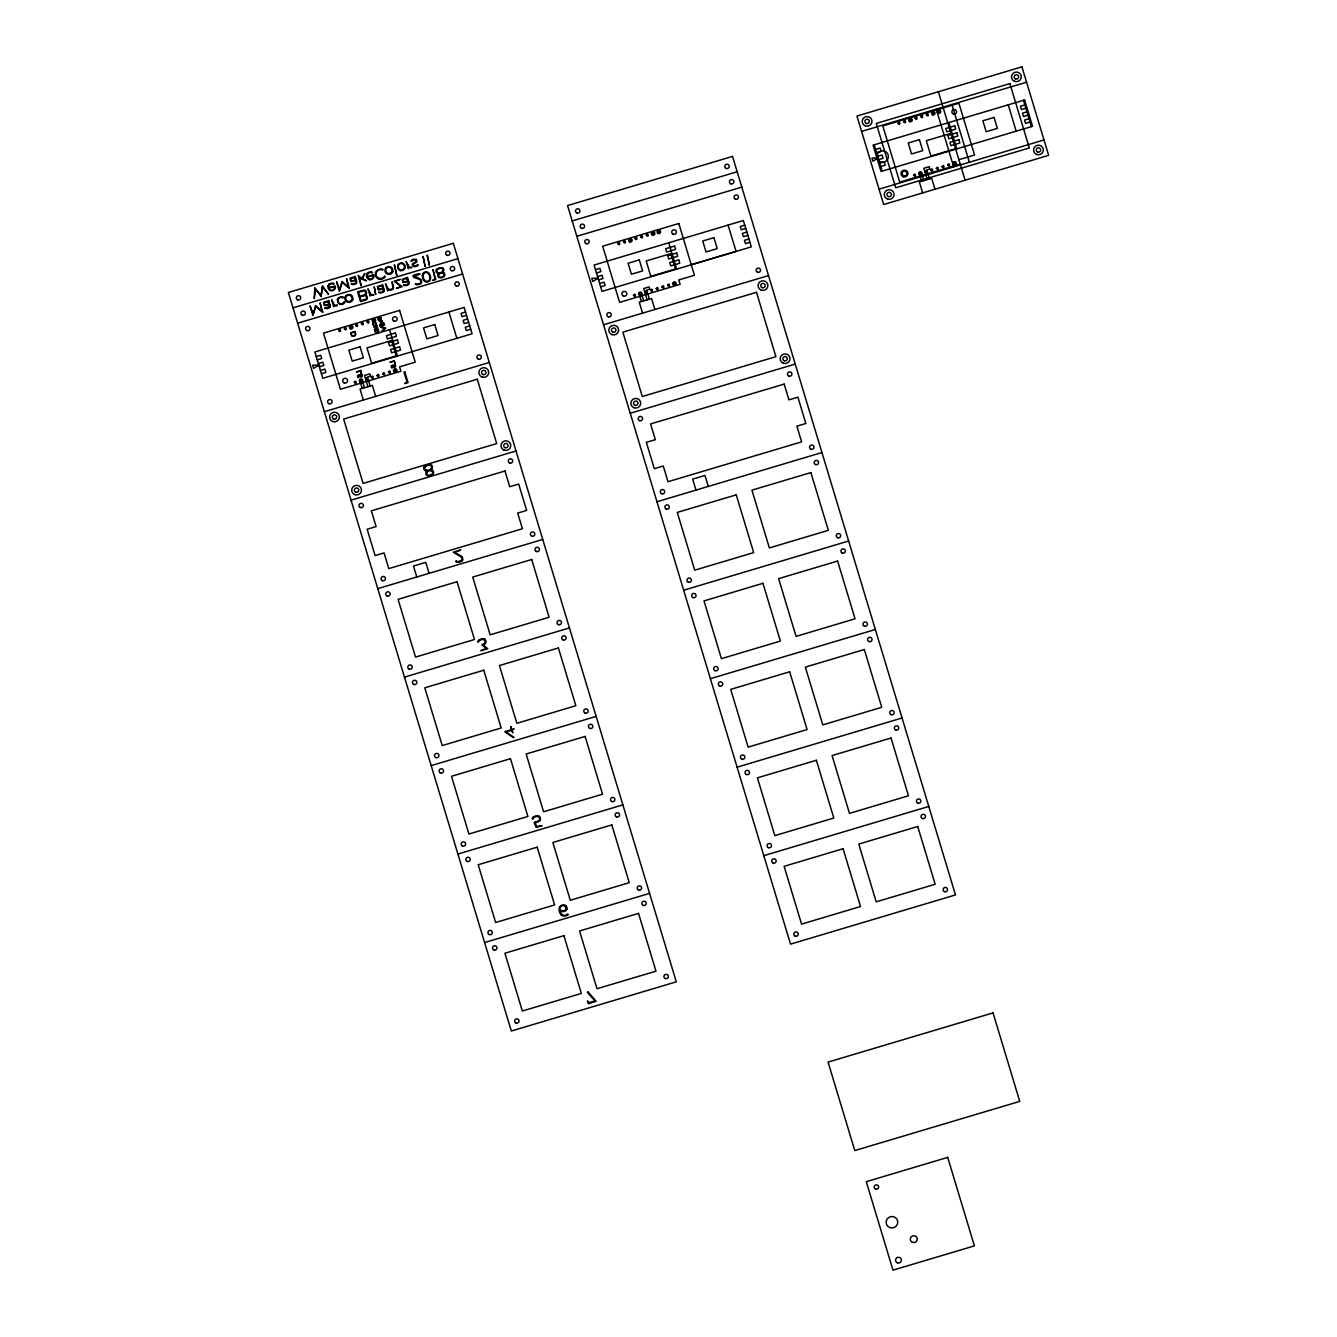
<?xml version="1.0" encoding="UTF-8"?>
<svg xmlns="http://www.w3.org/2000/svg" width="1337" height="1337" viewBox="0 0 1337 1337"><rect width="100%" height="100%" fill="white"/><g stroke="black" fill="none" stroke-linecap="round" stroke-linejoin="round"><path stroke-width="1.5" d="M333.715 284.196L333.949 283.611A3.042 2.975 -11.8 0 0 332.478 283.126A4.613 4.512 -11.8 0 0 331.008 283.327A5.415 5.315 -11.8 0 0 328.935 284.196M456.184 560.972L455.783 561.607A4.596 4.496 -11.8 0 0 457.672 562.259A6.401 6.267 -11.8 0 0 462.485 560.604M415.657 283.544L415.289 284.113A4.128 4.044 -11.8 0 0 416.994 284.714M343.191 297.466L342.824 297.967A2.741 2.691 -11.8 0 0 341.603 297.499A3.593 3.526 -11.8 0 0 338.729 298.335M383.251 323.019L383.435 322.785A2.373 2.323 -11.8 0 1 384.538 324.991L382.616 325.91A2.808 2.741 -11.8 0 1 381.864 324.59L380.143 324.607L380.46 326.729L379.758 324.423L381.83 323.587L382.733 325.61L384.187 325.158A1.855 1.822 -11.8 0 0 383.218 323.069M361.09 373.775L361.508 374.544A2.239 2.189 -11.8 0 1 361.943 376.249M560.738 906.653C565.401 902.274 568.793 911.951 562.058 911.015A2.674 2.624 -11.8 0 1 560.688 906.536M413.918 263.656L413.133 264.86L414.019 265.963M414.102 263.556L414.286 263.439A6.802 6.668 -11.8 0 1 415.022 263.088L415.807 262.637A8.49 8.323 -11.8 0 0 416.359 262.286M861.596 131.394L1026.565 82.209M572.203 220.939L737.172 171.754M293.004 307.844L457.973 258.643M576.832 236.298L741.801 187.113M875.585 149.426L880.064 148.089L881.05 151.382L876.571 152.719M1024.877 104.904L1020.398 106.241L1021.384 109.534L1025.863 108.197M297.633 323.203L462.602 274.001M950.941 133.366L926.307 140.719L930.936 156.078L955.571 148.725M877.674 156.345L882.153 155.008L883.139 158.301L878.66 159.638M1026.966 111.823L1022.487 113.16L1023.473 116.453L1027.952 115.116M879.763 163.264L884.242 161.927L885.228 165.22L880.749 166.557M1029.055 118.742L1024.577 120.079L1025.563 123.372L1030.042 122.035M958.88 159.705L974.556 155.025L958.93 103.25L882.788 125.945L899.734 182.116L960.217 164.083M595.45 269.673L599.929 268.336L600.931 271.628L596.452 272.965M744.759 225.168L740.28 226.488L741.266 229.78L745.745 228.443M316.251 356.578L320.73 355.241L321.732 358.533L317.253 359.87M465.543 312.056L461.064 313.393L462.067 316.685L466.546 315.348M879.027 189.169L1043.996 139.967M597.539 276.592L602.018 275.255L603.02 278.547L598.541 279.884M746.848 232.086L742.369 233.423L743.355 236.699L747.834 235.379M318.34 363.497L322.819 362.16L323.821 365.452L319.342 366.789M467.632 318.975L463.154 320.312L464.156 323.604L468.635 322.267M599.628 283.511L604.107 282.191L605.109 285.466L600.631 286.803M748.937 239.005L744.458 240.342L745.444 243.635L749.923 242.298M320.429 370.416L324.908 369.079L325.91 372.371L321.432 373.708M469.722 325.91L465.243 327.231L466.245 330.523L470.724 329.186M691.262 264.743L736.052 251.389L728.113 225.067M603.539 324.774L768.524 275.589M324.339 411.679L489.309 362.494M630.262 413.25L795.231 364.065M351.046 500.155L516.032 450.97M656.968 501.743L821.937 452.541M377.769 588.631L542.738 539.446M482.507 644.417L482.022 645.203L486.467 648.278L480.885 650.735L487.771 648.679L483.041 644.969A4.579 4.496 -11.8 0 0 485.598 643.314A3.042 2.975 -11.8 0 0 484.88 639.404M683.675 590.219L848.644 541.017M404.476 677.124L569.445 627.922M710.382 678.695L875.367 629.493M431.182 765.6L596.152 716.398M536.304 821.737L534.081 822.405L536.254 827.436L542.053 825.714L536.705 826.517L535.168 822.873L536.722 822.405M737.105 767.171L902.074 717.986M457.889 854.076L622.875 804.874M763.811 855.647L928.78 806.462M484.612 942.552L649.581 893.367M413.4 259.345L416.208 259.278L417.027 261.467A2.657 2.607 -11.8 0 1 416.359 262.286M361.976 290.597L357.597 291.884L360.455 301.527L364.6 300.324M380.544 289.494C385.424 286.753 383.034 293.455 380.26 292.218A2.808 2.758 -11.8 0 1 378.806 291.884L378.605 292.536A6.167 6.05 -11.8 0 0 380.159 292.853M352.951 280.67L355.458 279.934L355.057 278.564A2.758 2.707 -11.8 0 0 353.72 277.678L350.745 278.48L351.263 280.77A3.125 3.075 -11.8 0 0 352.935 280.603M328.952 288.157L334.601 286.519A4.128 4.044 -11.8 0 1 334.618 288.073L334.517 288.24A3.226 3.159 -11.8 0 1 328.484 288.341M367.458 276.976L373.107 275.322A4.128 4.044 -11.8 0 1 373.14 276.893A3.008 2.958 -11.8 0 1 367.357 277.01M358.734 374.995L358.249 377.034A1.721 1.688 -11.8 0 0 358.7 377.586L358.483 377.753A1.972 1.939 -11.8 0 1 358.032 377.251A2.657 2.607 -11.8 0 1 357.614 375.68L359.569 375.079M392.259 365.252L391.791 367.291A1.721 1.688 -11.8 0 0 392.242 367.842L392.025 368.009A1.972 1.939 -11.8 0 1 391.557 367.508A2.657 2.607 -11.8 0 1 391.156 365.937L393.111 365.335M326.328 308.011L329.403 306.206L329.119 304.569L326.612 305.304A3.861 3.794 -11.8 0 1 324.306 305.488L323.387 302.58L327.03 301.109A2.908 2.841 -11.8 0 1 328.367 301.811L328.651 300.374L330.005 304.886M380.961 285.901L378.104 286.853L378.705 289.076A3.125 3.075 -11.8 0 0 380.36 288.909L382.883 288.24L382.482 286.87A2.758 2.707 -11.8 0 0 381.145 285.968L381.145 285.951M327.214 301.761L324.289 302.496L324.774 304.869M394.382 367.357L395.535 366.956A2.239 2.189 -11.8 0 0 394.916 364.767M344.578 302.112L343.977 301.895A2.657 2.607 -11.8 0 1 343.258 303.014M418.966 278.43L414.253 275.94C432.352 271.444 400.916 274.82 418.581 278.932A6.384 6.25 -11.8 0 1 420.102 279.968A2.891 2.841 -11.8 0 1 420.854 282.859M403.122 282.308L402.186 279.5L405.763 278.029A2.239 2.206 -11.8 0 1 407.116 278.731L407.451 277.277L408.804 281.806M378.271 289.594L377.368 286.686L380.961 285.299A2.908 2.841 -11.8 0 1 382.282 286.018L382.583 284.564L383.936 289.093M350.729 281.221L349.943 278.38L353.536 277.01A2.908 2.841 -11.8 0 1 354.857 277.728L355.174 276.274L356.494 280.803A2.992 2.925 -11.8 0 1 356.461 283.076M384.638 276.308L385.19 276.675A4.111 4.044 -11.8 0 1 383.953 278.113A6.401 6.267 -11.8 0 1 379.307 279.249M478.228 641.944L477.643 641.459A3.927 3.844 -11.8 0 1 478.964 639.938M532.728 818.912L532.143 818.445A3.927 3.844 -11.8 0 1 533.463 816.924M394.131 366.806L393.88 366.488A4.028 3.944 -11.8 0 1 393.596 366.037M360.622 376.566L360.422 376.332A4.028 3.944 -11.8 0 1 360.071 375.781M417.712 264.626L418.18 265.077A4.479 4.379 -11.8 0 1 417.161 265.896M1023.473 100.292L1031.429 126.614M1008.232 104.804L1016.17 131.143M951.911 104.47L969.358 162.228M948.835 122.553L956.791 148.908M938.373 91.768L965.097 180.244M936.234 109.133L953.682 166.908M934.998 189.219L931.672 178.256L919.355 181.916L922.68 192.896M929.482 178.907L926.758 169.883L929.867 168.947L929.182 166.674L923.834 168.278L927.243 179.576M923.8 180.595L922.062 174.863L919.823 175.531L921.544 181.264M874.181 144.814L882.136 171.136M668.717 242.799L676.672 269.172M654.863 309.465L651.554 298.502L639.236 302.179L642.545 313.142M708.292 486.434L704.983 475.454L692.666 479.131L695.975 490.111M649.364 299.154L646.64 290.129L649.749 289.21L649.063 286.937L643.715 288.525L647.125 299.822M643.682 300.858L641.944 295.109L639.704 295.795L641.426 301.527M448.914 311.972L456.853 338.294M389.502 329.704L397.473 356.06M375.664 396.37L372.354 385.407L360.037 389.084L363.346 400.047M429.093 573.339L425.784 562.359L413.467 566.036L416.776 576.999M370.165 386.059L367.441 377.034L370.533 376.098L369.848 373.842L364.516 375.43L367.926 386.727M364.483 387.747L362.745 382.014L360.489 382.683L362.227 388.432M393.312 285.951L392.075 281.789L392.627 286.085M373.625 295.093L373.307 294.474A2.841 2.791 -11.8 0 1 371.118 294.29A3.459 3.393 -11.8 0 1 369.881 292.368M369.831 292.385L367.993 288.842L370.132 296.045L370.332 294.24A2.992 2.925 -11.8 0 0 371.786 295.176A3.593 3.526 -11.8 0 0 373.608 295.076M407.986 264.993L406.147 261.45L408.27 268.67L408.47 266.865A2.992 2.925 -11.8 0 0 409.924 267.801A4.111 4.028 -11.8 0 0 411.813 267.718M413.417 259.361A6.033 5.916 -11.8 0 0 411.963 259.913A4.312 4.228 -11.8 0 0 410.894 260.982L411.361 261.434A5.498 5.398 -11.8 0 1 412.331 260.565L415.623 259.729L415.774 261.868A3.794 3.727 -11.8 0 1 415.155 262.253L414.487 262.604A4.429 4.345 -11.8 0 0 412.431 264.024M412.515 264.108A1.772 1.738 -11.8 0 0 413.601 266.481A3.76 3.693 -11.8 0 0 417.094 265.812M417.712 264.626A5.331 5.231 -11.8 0 1 416.76 265.461M416.693 265.378A3.66 3.593 -11.8 0 1 414.002 266.096M411.445 267.116A2.841 2.791 -11.8 0 1 409.256 266.915A3.593 3.51 -11.8 0 1 408.002 264.993M403.523 269.172A3.643 3.576 -11.8 0 0 403.456 264.442A2.707 2.641 -11.8 0 0 402.103 263.656A2.908 2.858 -11.8 0 0 399.061 264.542A3.276 3.209 -11.8 0 0 398.309 265.946A3.643 3.576 -11.8 0 0 399.195 268.971A4.329 4.245 -11.8 0 0 400.615 269.89A3.393 3.326 -11.8 0 0 403.64 268.938M397.557 265.762A3.827 3.744 -11.8 0 1 398.543 264.074A5.03 4.93 -11.8 0 1 402.287 263.021M400.365 270.659A4.061 3.978 -11.8 0 1 397.757 265.812M400.398 270.575A4.262 4.178 -11.8 0 0 404.192 269.389A3.576 3.51 -11.8 0 0 405.061 267.718M402.236 263.038A4.011 3.944 -11.8 0 1 405.061 267.718M389.635 267.283A2.707 2.641 -11.8 0 1 390.989 268.068A3.159 3.092 -11.8 0 1 391.841 271.194A3.76 3.693 -11.8 0 1 391.189 272.581M389.619 267.333A2.824 2.774 -11.8 0 0 386.627 268.202A2.707 2.641 -11.8 0 0 385.875 269.556A3.159 3.092 -11.8 0 0 386.861 272.648A3.76 3.693 -11.8 0 0 388.165 273.467A3.259 3.209 -11.8 0 0 391.173 272.564M386.075 267.701A4.529 4.429 -11.8 0 0 385.056 269.372A4.145 4.061 -11.8 0 0 387.847 274.286A4.145 4.061 -11.8 0 0 392.928 271.394M386.075 267.718A4.997 4.897 -11.8 0 1 389.819 266.631A4.997 4.897 -11.8 0 1 391.557 267.5A4.379 4.295 -11.8 0 1 392.727 271.327M379.324 279.166A5.264 5.164 -11.8 0 1 376.917 277.895A5.298 5.198 -11.8 0 1 375.463 272.915A5.264 5.164 -11.8 0 1 376.783 270.559M376.984 270.743A5.281 5.181 -11.8 0 1 383.134 269.439L382.817 270.124A4.446 4.362 -11.8 0 0 377.352 271.077A4.095 4.011 -11.8 0 0 376.165 272.999A4.262 4.178 -11.8 0 0 377.485 277.344A4.529 4.429 -11.8 0 0 384.504 276.241M371.051 271.896A2.958 2.908 -11.8 0 1 372.455 272.414L372.238 272.999A3.259 3.192 -11.8 0 0 367.324 274.837A2.975 2.908 -11.8 0 0 367.291 276.441L373.691 274.837A4.178 4.095 -11.8 0 1 373.842 276.809A3.927 3.844 -11.8 0 1 369.246 279.684M371.051 271.846A4.111 4.028 -11.8 0 0 369.614 272.096L369.396 272.13A5.381 5.281 -11.8 0 0 367.458 273.015A4.529 4.429 -11.8 0 0 366.505 274.77M369.229 279.65A4.212 4.128 -11.8 0 1 366.656 274.804M356.561 283.243A4.462 4.379 -11.8 0 1 352.734 284.413M350.812 281.388A3.861 3.794 -11.8 0 0 353.085 281.121C358.015 278.514 355.592 285.266 352.717 283.912A2.808 2.758 -11.8 0 1 351.364 283.594L351.23 284.213A4.596 4.496 -11.8 0 0 352.717 284.547M333.682 284.246A3.259 3.192 -11.8 0 0 328.818 286.018A3.894 3.81 -11.8 0 0 328.735 287.639L335.186 286.034A3.693 3.627 -11.8 0 1 335.286 288.023A3.693 3.627 -11.8 0 1 330.774 290.697A4.212 4.128 -11.8 0 1 328.133 286.001M327.983 285.951A4.529 4.429 -11.8 0 1 329.002 284.296M442.597 271.495A1.989 1.955 -11.8 0 0 441.695 268.436A4.446 4.345 -11.8 0 0 437.333 269.773A1.989 1.955 -11.8 0 0 438.068 272.731M442.53 271.428A4.379 4.295 -11.8 0 1 438.085 272.681M438.987 274.469A3.61 3.543 -11.8 0 1 442.848 273.333A1.721 1.688 -11.8 0 1 443.667 275.974M439.789 277.227A1.922 1.889 -11.8 0 1 438.904 274.403M443.617 275.923A3.643 3.576 -11.8 0 1 439.84 277.093M442.263 267.55A2.824 2.758 -11.8 0 1 442.246 272.531A2.724 2.674 -11.8 0 1 443.901 272.965M436.731 269.506A5.214 5.114 -11.8 0 1 442.079 267.968M436.363 269.255A2.824 2.758 -11.8 0 0 439.054 273.517A3.058 2.992 -11.8 0 0 437.901 274.72M437.984 274.753A2.323 2.273 -11.8 0 0 439.422 277.678A4.579 4.479 -11.8 0 0 444.218 276.258M443.934 272.932A2.373 2.323 -11.8 0 1 444.268 276.291M429.962 278.397A6.869 6.735 -11.8 0 0 428.525 273.834A3.276 3.209 -11.8 0 0 427.071 272.664A2.841 2.791 -11.8 0 0 423.762 273.667A3.276 3.209 -11.8 0 0 423.127 275.422M430.079 278.397A3.175 3.109 -11.8 0 1 424.314 280.101M424.498 279.968A6.234 6.1 -11.8 0 1 423.194 275.422M429.027 273.383A7.253 7.12 -11.8 0 1 430.564 278.564A3.727 3.66 -11.8 0 1 425.751 281.906A4.763 4.663 -11.8 0 1 423.913 280.536A7.755 7.604 -11.8 0 1 422.342 275.322A5.131 5.03 -11.8 0 1 423.177 273.149A3.944 3.877 -11.8 0 1 427.222 272.063A4.228 4.145 -11.8 0 1 429.06 273.35M420.553 282.809A3.342 3.276 -11.8 0 1 418.832 283.745M418.865 283.862A4.596 4.496 -11.8 0 1 415.59 283.711M421.339 283.243A5.766 5.649 -11.8 0 1 417.01 284.597M420.67 279.65A3.075 3.008 -11.8 0 1 421.339 283.16M418.949 278.48A5.716 5.599 -11.8 0 1 420.737 279.583M406.03 278.648A3.075 3.008 -11.8 0 1 407.35 279.583L407.752 280.954L405.261 281.672A2.992 2.941 -11.8 0 1 403.473 281.84L402.922 279.583A2.858 2.808 -11.8 0 1 405.98 278.764M408.721 281.84A2.841 2.791 -11.8 0 1 408.721 284.113M408.821 284.28A4.395 4.312 -11.8 0 1 405.161 285.45M403.105 282.391A3.693 3.61 -11.8 0 0 405.328 282.157C410.158 279.884 408.103 285.968 405.111 284.931A2.607 2.557 -11.8 0 1 403.674 284.597L403.473 285.249A4.913 4.813 -11.8 0 0 405.128 285.55M393.228 285.984A3.426 3.359 -11.8 0 1 393.312 288.491M393.379 288.608A4.028 3.944 -11.8 0 1 389.334 289.945A3.142 3.092 -11.8 0 1 387.864 289.176L387.646 290.914L385.507 283.711L387.312 287.321A2.958 2.891 -11.8 0 0 392.627 288.274A3.058 2.992 -11.8 0 0 392.61 286.101M383.853 289.126A2.992 2.925 -11.8 0 1 383.886 291.366M384.003 291.533A4.462 4.379 -11.8 0 1 380.176 292.703M380.51 289.41A3.861 3.794 -11.8 0 1 378.237 289.694M365.302 294.006A1.989 1.939 -11.8 0 0 364.483 291.031A4.646 4.563 -11.8 0 0 362.193 291.265L358.5 292.268L359.686 296.262L363.33 295.193A4.579 4.479 -11.8 0 0 365.419 294.123M365.001 290.263A2.691 2.641 -11.8 0 1 364.951 295.093A2.507 2.457 -11.8 0 1 366.371 295.577A2.356 2.306 -11.8 0 1 366.873 298.92M362.026 290.697A5.298 5.198 -11.8 0 1 364.934 290.313M366.973 299.02A4.529 4.446 -11.8 0 1 364.583 300.257M349.676 295.243A2.707 2.641 -11.8 0 1 351.029 296.012M346.634 296.129A2.908 2.858 -11.8 0 1 349.659 295.31M351.096 295.945A3.627 3.56 -11.8 0 1 351.949 299.17A3.76 3.693 -11.8 0 1 351.23 300.541M351.213 300.507A3.393 3.326 -11.8 0 1 348.205 301.46A4.329 4.245 -11.8 0 1 346.718 300.608A3.643 3.576 -11.8 0 1 345.865 297.533M345.481 297.533A3.393 3.326 -11.8 0 1 346.216 296.045M345.096 297.332A4.529 4.429 -11.8 0 1 346.116 295.661A4.997 4.897 -11.8 0 1 349.859 294.591A4.997 4.897 -11.8 0 1 351.598 295.46M352.968 299.338A4.145 4.061 -11.8 0 1 347.904 302.246A4.145 4.061 -11.8 0 1 344.963 297.299M351.531 295.51A4.529 4.429 -11.8 0 1 352.701 299.271M337.258 299.638A4.529 4.429 -11.8 0 1 338.278 297.967A4.763 4.663 -11.8 0 1 340.033 297.081L340.25 296.964A3.526 3.443 -11.8 0 1 343.342 297.232M344.896 302.246A3.844 3.777 -11.8 0 1 340.083 304.301A3.844 3.777 -11.8 0 1 337.676 299.755M343.258 303.014A3.61 3.543 -11.8 0 1 340.367 303.716A3.342 3.276 -11.8 0 1 338.963 302.981A3.861 3.777 -11.8 0 1 338.027 299.772A4.897 4.796 -11.8 0 1 338.779 298.368M327.214 301.778A2.758 2.707 -11.8 0 1 328.584 302.63L328.952 304.034L326.462 304.769A3.125 3.075 -11.8 0 1 324.757 304.936M329.921 304.92A2.992 2.925 -11.8 0 1 329.972 307.159M330.072 307.326A4.462 4.379 -11.8 0 1 326.245 308.513A4.596 4.496 -11.8 0 1 324.741 308.312L324.874 307.694A3.693 3.627 -11.8 0 0 326.228 308.045M461.95 560.186A3.209 3.159 -11.8 0 0 461.031 557.044A7.086 6.952 -11.8 0 0 459.393 555.874L453.226 552.198L460.797 549.958L454.58 552.515L459.828 555.273A6.351 6.234 -11.8 0 1 461.8 556.543M461.599 560.119A3.71 3.643 -11.8 0 1 459.694 561.172M459.744 561.323A5.097 4.997 -11.8 0 1 456.101 561.156M461.733 556.61A3.409 3.342 -11.8 0 1 462.485 560.504M479.198 640.172A5.498 5.381 -11.8 0 1 485.03 639.019M478.412 642.027A4.613 4.529 -11.8 0 1 483.693 639.621M483.727 639.554A2.423 2.373 -11.8 0 1 484.696 643.047M484.83 643.164A4.579 4.496 -11.8 0 1 482.49 644.334M539.897 820.5A3.192 3.142 -11.8 0 0 539.429 816.389A2.707 2.657 -11.8 0 0 537.775 815.687M540.098 820.684A7.003 6.869 -11.8 0 1 536.705 822.272M533.513 816.991A6.418 6.284 -11.8 0 1 537.775 815.654M532.845 818.979A4.629 4.546 -11.8 0 1 538.176 816.623A2.44 2.39 -11.8 0 1 539.179 820.25L537.942 821.119A11.164 10.93 -11.8 0 1 536.304 821.737M566.938 909.127A4.128 4.044 -11.8 0 1 561.757 911.366M565.935 905.617A3.994 3.911 -11.8 0 1 566.855 909.093M565.818 905.717A3.259 3.192 -11.8 0 0 564.114 904.898A4.646 4.563 -11.8 0 0 559.351 907.539A7.554 7.404 -11.8 0 0 561.022 914.541M560.855 914.692A5.448 5.348 -11.8 0 0 563.128 916.012A5.783 5.666 -11.8 0 0 565.919 915.812A5.766 5.666 -11.8 0 0 568.325 914.642M567.673 913.94A4.345 4.262 -11.8 0 1 562.376 914.826M562.292 914.943A6.1 5.983 -11.8 0 1 560.253 911.7A7.938 7.788 -11.8 0 1 559.986 910.664L559.952 910.514A3.075 3.008 -11.8 0 0 561.64 911.65M431.132 468.802A2.206 2.156 -11.8 0 0 430.096 465.343A4.88 4.78 -11.8 0 0 425.283 466.931M431.049 468.735A4.88 4.78 -11.8 0 1 426.236 470.123M426.202 470.256A2.29 2.239 -11.8 0 1 425.166 466.814M427.155 472.061A3.861 3.777 -11.8 0 1 431.366 470.858M427.071 471.994A2.089 2.056 -11.8 0 0 428.024 475.153A4.128 4.044 -11.8 0 0 432.302 473.733A1.905 1.872 -11.8 0 0 431.4 470.758M430.681 464.424A3.075 3.008 -11.8 0 1 430.731 469.939A3.025 2.958 -11.8 0 1 432.553 470.407A2.574 2.524 -11.8 0 1 433.004 474.1M424.581 466.613A5.783 5.682 -11.8 0 1 430.514 464.841M424.163 466.312A3.125 3.075 -11.8 0 0 427.171 471.042A3.058 2.992 -11.8 0 0 425.985 472.379A2.54 2.49 -11.8 0 0 427.573 475.721A5.097 4.997 -11.8 0 0 432.937 474.05M376.482 333.13A1.939 1.905 -11.8 0 1 375.229 331.81L374.861 330.54L378.154 329.554L378.538 330.824A1.939 1.905 -11.8 0 1 378.237 332.595M378.187 332.562A1.855 1.822 -11.8 0 1 376.499 333.047M352.868 335.905A2.189 2.139 -11.8 0 0 354.857 335.303A1.939 1.905 -11.8 0 0 355.324 334.4A2.407 2.356 -11.8 0 0 355.224 333.281L354.84 331.927L351.029 333.063L351.43 334.417A2.875 2.824 -11.8 0 0 351.949 335.42M351.765 335.671A2.423 2.373 -11.8 0 0 355.09 335.554A2.59 2.54 -11.8 0 0 355.542 333.214L355.007 331.526L350.645 332.829L351.146 334.517A2.59 2.54 -11.8 0 0 352.784 336.272M394.632 364.015A3.008 2.941 -11.8 0 1 395.251 364.6M393.262 365.218A5.181 5.081 -11.8 0 1 393.763 365.954M394.281 367.357A2.473 2.423 -11.8 0 1 393.446 366.288M361.09 373.758A3.008 2.941 -11.8 0 1 361.709 374.343A2.373 2.323 -11.8 0 1 362.11 376.75L360.856 377.101A2.473 2.423 -11.8 0 1 359.92 376.031M359.737 374.962A5.181 5.081 -11.8 0 1 360.238 375.697M376.249 324.139L375.079 325.242L376.466 324.289A1.939 1.905 -11.8 0 0 375.079 322.317A1.738 1.705 -11.8 0 0 373.391 322.936A2.005 1.972 -11.8 0 0 373.391 325.242L373.591 325.158A1.671 1.638 -11.8 0 1 373.558 323.036L375.313 322.702L376.249 324.206M338.645 330.557C341.253 334.334 341.286 326.713 338.662 330.389M344.328 328.869C347.135 332.579 346.835 324.924 344.328 328.785M350.01 327.164C353.252 330.791 351.765 323.119 350.01 327.164M355.709 325.476C358.583 329.236 357.848 321.565 355.709 325.392M354.272 382.332C357.163 386.059 356.511 378.455 354.272 382.248M361.391 323.771C364.449 327.481 363.38 319.693 361.391 323.771M359.954 380.644C362.795 384.371 362.327 376.75 359.971 380.56M367.073 322.083C370.165 325.793 368.895 318.039 367.073 322.083M365.653 378.939C368.293 382.783 368.143 375.045 365.653 378.856M372.772 320.379C375.814 324.106 374.694 316.351 372.772 320.379M371.335 377.251C374.159 381.045 373.491 373.24 371.335 377.251M378.455 318.691C381.195 322.418 380.878 314.88 378.488 318.524M377.017 375.547C379.808 379.357 379.34 371.435 377.017 375.547M382.716 373.859C385.925 377.485 384.538 369.814 382.716 373.859M388.399 372.154C391.323 375.847 390.521 368.327 388.415 371.987M394.081 370.466C396.939 374.193 396.42 366.522 394.097 370.382M617.844 243.652C620.669 247.479 620.034 239.624 617.844 243.652M623.527 241.964C626.451 245.69 625.683 238.019 623.543 241.88M629.226 240.259C631.9 244.069 631.749 236.298 629.226 240.175M634.908 238.571C637.749 242.281 637.314 234.593 634.908 238.487M633.471 295.427C636.312 299.137 635.927 291.516 633.471 295.343M640.59 236.866C643.264 240.76 643.013 232.855 640.59 236.866M639.153 293.739C642.144 297.432 641.309 289.745 639.17 293.655M646.289 235.178C649.281 238.888 648.295 231.117 646.289 235.178M644.852 292.034C647.86 295.728 646.891 288.057 644.852 291.951M651.971 233.474C655.063 237.134 653.927 229.479 651.971 233.474M650.534 290.346C653.609 294.023 652.506 286.302 650.534 290.346M657.654 231.786C660.411 235.613 660.06 227.808 657.654 231.786M656.233 288.642C659.275 292.385 658.088 284.547 656.233 288.642M661.915 286.954C664.974 290.597 664.071 282.926 661.915 286.954M667.598 285.249C670.389 288.959 670.038 281.455 667.631 285.099M673.296 283.561C675.603 287.438 676.221 279.851 673.313 283.394M897.963 123.405C900.837 127.199 900.152 119.327 897.963 123.405M903.645 121.7C906.336 125.528 906.202 117.773 903.645 121.7M909.344 120.012C912.235 123.723 911.399 116.252 909.361 119.845M915.026 118.308C917.817 122.018 917.416 114.464 915.043 118.157M913.589 175.18C916.38 179.008 915.929 171.236 913.589 175.18M920.708 116.62C923.516 120.363 923.148 112.659 920.725 116.536M919.271 173.476C922.212 177.203 921.394 169.498 919.288 173.392M926.407 114.915C929.549 118.542 928.313 110.954 926.407 114.832M924.97 171.788C927.744 175.548 927.243 167.894 924.987 171.621M932.09 113.227C934.998 116.937 934.296 109.3 932.106 113.144M930.652 170.083C933.51 173.86 932.959 166.122 930.669 170M937.789 111.523C940.847 115.216 939.761 107.461 937.789 111.523M936.351 168.395C939.159 172.122 938.741 164.501 936.351 168.312M942.033 166.69C944.657 170.534 944.591 162.796 942.05 166.607M947.716 165.003C950.791 168.663 949.705 160.975 947.716 165.003M953.415 163.298C956.189 167.108 955.771 159.187 953.415 163.298M314.763 288.007L314.262 298.636L315.482 288.842L321.131 296.647L322.351 286.837L328.618 294.474L322.434 285.784L321.147 295.544L314.763 288.007M315.733 306.491L312.908 315.465L310.05 305.822L313.159 313.844L315.599 305.555L321.816 311.371L320.078 302.881L322.952 312.524L315.733 306.491M342.222 282.358L339.381 291.332L336.556 281.689L339.631 289.711L342.088 281.438L348.288 287.254L346.584 278.764L349.425 288.424L342.222 282.358M378.371 331.76L375.864 332.462A1.972 1.939 -11.8 0 1 375.48 331.71L375.162 330.707L378.02 329.855L378.321 330.874A1.822 1.772 -11.8 0 1 378.371 331.76M364.717 273.5L362.511 278.798L366.539 280.803L359.636 278.213L361.107 285.683L358.082 275.422L361.826 278.48L364.717 273.5M385.641 328.15L381.864 331.375L385.206 328.133L380.61 327.231L385.641 328.15M336.991 305.053L336.824 305.154A2.59 2.54 -11.8 0 1 334.685 304.97A3.309 3.242 -11.8 0 1 333.381 303.064L331.576 299.505L333.715 306.725L333.899 304.92A3.025 2.975 -11.8 0 0 335.303 305.906A4.128 4.044 -11.8 0 0 337.191 305.772L336.991 305.053M318.824 365.101L313.593 368.41L312.624 365.202L318.824 365.101M598.023 278.196L592.792 281.505L591.823 278.297L598.023 278.196M878.142 157.95L872.911 161.242L871.958 158.05L878.142 157.95M1021.936 66.85L856.95 116.035L883.673 204.528L1048.643 155.326L1021.936 66.85M732.542 156.396L567.557 205.58L790.518 944.123L955.487 894.938L732.542 156.396M453.327 243.301L288.357 292.485L511.319 1031.028L676.288 981.843L453.327 243.301M1009.886 83.596L876.27 123.439L895.706 187.782L1029.323 147.939L1009.886 83.596M1024.593 99.957L873.061 145.148L881.016 171.47L1032.548 126.28L1024.593 99.957M954.702 125.828L945.744 128.502L946.746 131.795L955.704 129.121L954.702 125.828M919.421 139.666L908.224 142.992L911.533 153.972L922.731 150.63L919.421 139.666M994.059 117.405L982.862 120.748L986.171 131.711L997.369 128.369L994.059 117.405M956.791 132.747L947.833 135.421L948.835 138.714L957.793 136.04L956.791 132.747M958.88 139.666L949.922 142.34L950.925 145.633L959.882 142.959L958.88 139.666M678.812 223.496L602.669 246.209L619.616 302.379L680.098 284.346L678.761 279.951L694.438 275.272L678.812 223.496M399.613 310.401L323.47 333.114L340.417 389.268L400.883 371.235L399.562 366.856L415.239 362.177L399.613 310.401M380.961 320.011L379.875 321.599L381.48 322.702L382.549 321.114L380.961 320.011M377.017 325.793L373.725 326.763L377.301 328.317C367.608 330.941 385.19 328.233 374.226 326.88L377.017 325.793M743.355 220.538L594.063 265.06L602.018 291.382L751.31 246.877L743.355 220.538M464.156 307.443L314.863 351.965L322.802 378.287L472.111 333.782L464.156 307.443M674.583 246.075L665.625 248.749L666.611 252.041L675.569 249.367L674.583 246.075M639.303 259.913L628.106 263.255L631.415 274.219L642.612 270.893L639.303 259.913M713.941 237.652L702.744 240.994L706.053 251.958L717.25 248.632L713.941 237.652M395.384 332.98L386.426 335.654L387.412 338.946L396.37 336.272L395.384 332.98M670.823 253.629L646.189 260.966L650.818 276.324L675.452 268.988L670.823 253.629M360.088 346.818L348.89 350.16L352.199 361.124L363.413 357.781L360.088 346.818M434.742 324.557L423.545 327.899L426.854 338.863L438.051 335.537L434.742 324.557M676.672 253.011L667.715 255.668L668.701 258.96L677.658 256.286L676.672 253.011M391.624 340.534L366.973 347.871L371.619 363.229L396.253 355.893L391.624 340.534M397.473 339.899L388.515 342.573L389.502 345.865L398.459 343.191L397.473 339.899M678.761 259.93L669.804 262.587L670.79 265.879L679.748 263.222L678.761 259.93M399.562 346.818L390.605 349.492L391.591 352.784L400.548 350.11L399.562 346.818M360.672 370.466L356.394 372.087L360.505 370.867L361.508 373.257L360.672 370.466M394.214 360.723L389.936 362.344L394.031 361.124L395.05 363.497L394.214 360.723M404.81 371.887L404.008 372.137L407.016 382.115L404.61 383.619L408.052 382.599L404.81 371.887M756.491 292.318L622.858 332.161L642.295 396.521L775.911 356.678L756.491 292.318M477.276 379.223L343.659 419.066L363.096 483.409L496.712 443.566L477.276 379.223M784.184 384.087L650.567 423.946L655.331 439.689L646.356 442.346L654.311 468.685L663.269 466.011L668.015 481.704L801.632 441.862L796.885 426.169L805.843 423.495L797.905 397.173L788.947 399.847L784.184 384.087M504.985 470.992L371.368 510.834L376.115 526.577L367.157 529.251L375.112 555.59L384.07 552.916L388.8 568.609L522.416 528.767L517.686 513.074L526.644 510.4L518.689 484.078L509.731 486.735L504.985 470.992M736.252 494.84L677.274 512.422L694.722 570.18L753.684 552.599L736.252 494.84M810.89 472.579L751.929 490.161L769.36 547.919L828.338 530.338L810.89 472.579M457.053 581.729L398.075 599.327L415.523 657.085L474.485 639.504L457.053 581.729M531.691 559.484L472.73 577.066L490.161 634.824L549.139 617.243L531.691 559.484M762.959 583.316L703.997 600.898L721.428 658.656L780.39 641.075L762.959 583.316M837.614 561.055L778.635 578.637L796.083 636.395L855.045 618.814L837.614 561.055M483.76 670.221L424.782 687.803L442.229 745.561L501.191 727.98L483.76 670.221M558.398 647.96L499.436 665.542L516.867 723.3L575.846 705.719L558.398 647.96M510.968 726.559L511.068 729.768L504.784 731.64L513.124 737.573L513.993 737.322L506.004 731.991L511.252 730.437L512.873 732.826L512.071 730.186L514.16 728.849L511.87 729.534L510.968 726.559M789.666 671.792L730.704 689.374L748.135 747.132L807.113 729.551L789.666 671.792M864.32 649.531L805.342 667.113L822.79 724.888L881.751 707.29L864.32 649.531M510.467 758.697L451.505 776.279L468.936 834.037L527.898 816.456L510.467 758.697M585.121 736.436L526.143 754.018L543.591 811.776L602.552 794.195L585.121 736.436M816.372 760.268L757.41 777.85L774.842 835.625L833.82 818.027L816.372 760.268M891.027 738.007L832.065 755.589L849.496 813.364L908.458 795.782L891.027 738.007M537.173 847.173L478.211 864.755L495.643 922.513L554.621 904.932L537.173 847.173M611.828 824.912L552.85 842.494L570.297 900.269L629.259 882.671L611.828 824.912M843.095 848.744L784.117 866.326L801.565 924.101L860.527 906.519L843.095 848.744M917.734 826.483L858.772 844.082L876.203 901.84L935.181 884.258L917.734 826.483M563.896 935.649L504.918 953.231L522.349 1011.006L581.328 993.424L563.896 935.649M638.534 913.388L579.573 930.97L597.004 988.745L655.982 971.163L638.534 913.388M588.213 992.037L587.344 992.288L595.015 1000.878L588.865 1002.717L587.444 1000.912L588.28 1003.686L596.168 1001.329L588.213 992.037M993.04 1012.894L828.071 1062.096L854.778 1150.572L1019.747 1101.387L993.04 1012.894M947.699 1157.391L866.276 1181.674L892.982 1270.15L974.406 1245.867L947.699 1157.391M374.26 287.004L375.664 294.424L374.26 287.004M399.98 279.466L394.148 281.188L400.966 286.369L396.337 288.374L402.053 286.686L395.217 281.455L399.98 279.466M432.987 269.79L434.926 278.998L432.687 280.369L435.845 279.45L432.987 269.79M363.213 295.878L359.87 296.847L361.007 300.725L364.349 299.739A3.994 3.911 -11.8 0 0 366.254 298.719A1.955 1.905 -11.8 0 0 365.352 295.761A3.994 3.911 -11.8 0 0 363.229 295.912M394.415 264.876L396.755 275.322L394.415 264.876M423.06 256.537L425.166 266.414L423.06 256.537M427.255 255.317L429.378 265.194L427.255 255.317M953.331 113.963A2.34 2.29 -11.8 0 0 956.507 111.489A2.34 2.29 -11.8 0 0 952.763 110.035A2.34 2.29 -11.8 0 0 953.331 113.963M903.177 176.735A3.51 3.443 -11.8 0 0 907.94 173.008A3.51 3.443 -11.8 0 0 902.308 170.852A3.51 3.443 -11.8 0 0 903.177 176.735M903.561 175.782A2.457 2.407 -11.8 0 0 906.904 173.158A2.457 2.407 -11.8 0 0 902.96 171.654A2.457 2.407 -11.8 0 0 903.561 175.782M919.789 175.147A1.755 1.721 -11.8 0 0 922.179 173.292A1.755 1.721 -11.8 0 0 919.355 172.206A1.755 1.721 -11.8 0 0 919.789 175.147M938.307 113.194A1.755 1.721 -11.8 0 0 940.68 111.339A1.755 1.721 -11.8 0 0 937.855 110.252A1.755 1.721 -11.8 0 0 938.307 113.194M932.608 114.898A1.755 1.721 -11.8 0 0 934.998 113.027A1.755 1.721 -11.8 0 0 932.173 111.957A1.755 1.721 -11.8 0 0 932.608 114.898M909.862 121.684A1.755 1.721 -11.8 0 0 912.235 119.812A1.755 1.721 -11.8 0 0 909.411 118.742A1.755 1.721 -11.8 0 0 909.862 121.684M953.933 164.969A1.755 1.721 -11.8 0 0 956.306 163.114A1.755 1.721 -11.8 0 0 953.498 162.028A1.755 1.721 -11.8 0 0 953.933 164.969M795.214 936.151A2.223 2.173 -11.8 0 0 798.239 933.778A2.223 2.173 -11.8 0 0 794.663 932.407A2.223 2.173 -11.8 0 0 795.214 936.151M773.137 863.017A2.223 2.173 -11.8 0 0 776.162 860.66A2.223 2.173 -11.8 0 0 772.585 859.29A2.223 2.173 -11.8 0 0 773.137 863.017M922.446 818.511A2.223 2.173 -11.8 0 0 925.455 816.138A2.223 2.173 -11.8 0 0 921.878 814.768A2.223 2.173 -11.8 0 0 922.446 818.511M944.507 891.629A2.223 2.173 -11.8 0 0 947.532 889.272A2.223 2.173 -11.8 0 0 943.955 887.902A2.223 2.173 -11.8 0 0 944.507 891.629M768.508 847.658A2.223 2.173 -11.8 0 0 771.516 845.302A2.223 2.173 -11.8 0 0 767.956 843.931A2.223 2.173 -11.8 0 0 768.508 847.658M746.43 774.541A2.223 2.173 -11.8 0 0 749.455 772.184A2.223 2.173 -11.8 0 0 745.879 770.814A2.223 2.173 -11.8 0 0 746.43 774.541M895.723 730.019A2.223 2.173 -11.8 0 0 898.748 727.662A2.223 2.173 -11.8 0 0 895.172 726.292A2.223 2.173 -11.8 0 0 895.723 730.019M917.8 803.153A2.223 2.173 -11.8 0 0 920.825 800.779A2.223 2.173 -11.8 0 0 917.249 799.426A2.223 2.173 -11.8 0 0 917.8 803.153M741.801 759.182A2.223 2.173 -11.8 0 0 744.809 756.826A2.223 2.173 -11.8 0 0 741.25 755.455A2.223 2.173 -11.8 0 0 741.801 759.182M719.724 686.065A2.223 2.173 -11.8 0 0 722.732 683.708A2.223 2.173 -11.8 0 0 719.172 682.338A2.223 2.173 -11.8 0 0 719.724 686.065M869.017 641.543A2.223 2.173 -11.8 0 0 872.042 639.186A2.223 2.173 -11.8 0 0 868.465 637.816A2.223 2.173 -11.8 0 0 869.017 641.543M891.094 714.677A2.223 2.173 -11.8 0 0 894.102 712.303A2.223 2.173 -11.8 0 0 890.542 710.933A2.223 2.173 -11.8 0 0 891.094 714.677M715.094 670.706A2.223 2.173 -11.8 0 0 718.103 668.35A2.223 2.173 -11.8 0 0 714.526 666.979A2.223 2.173 -11.8 0 0 715.094 670.706M693.017 597.589A2.223 2.173 -11.8 0 0 696.025 595.216A2.223 2.173 -11.8 0 0 692.466 593.862A2.223 2.173 -11.8 0 0 693.017 597.589M842.31 553.067A2.223 2.173 -11.8 0 0 845.318 550.71A2.223 2.173 -11.8 0 0 841.758 549.34A2.223 2.173 -11.8 0 0 842.31 553.067M864.387 626.184A2.223 2.173 -11.8 0 0 867.395 623.827A2.223 2.173 -11.8 0 0 863.836 622.457A2.223 2.173 -11.8 0 0 864.387 626.184M688.371 582.23A2.223 2.173 -11.8 0 0 691.396 579.874A2.223 2.173 -11.8 0 0 687.82 578.503A2.223 2.173 -11.8 0 0 688.371 582.23M666.294 509.113A2.223 2.173 -11.8 0 0 669.319 506.74A2.223 2.173 -11.8 0 0 665.742 505.369A2.223 2.173 -11.8 0 0 666.294 509.113M815.603 464.591A2.223 2.173 -11.8 0 0 818.612 462.234A2.223 2.173 -11.8 0 0 815.035 460.864A2.223 2.173 -11.8 0 0 815.603 464.591M837.664 537.708A2.223 2.173 -11.8 0 0 840.689 535.352A2.223 2.173 -11.8 0 0 837.112 533.981A2.223 2.173 -11.8 0 0 837.664 537.708M810.957 449.232A2.223 2.173 -11.8 0 0 813.982 446.876A2.223 2.173 -11.8 0 0 810.406 445.505A2.223 2.173 -11.8 0 0 810.957 449.232M788.88 376.115A2.223 2.173 -11.8 0 0 791.905 373.742A2.223 2.173 -11.8 0 0 788.329 372.388A2.223 2.173 -11.8 0 0 788.88 376.115M639.587 420.62A2.223 2.173 -11.8 0 0 642.612 418.264A2.223 2.173 -11.8 0 0 639.036 416.893A2.223 2.173 -11.8 0 0 639.587 420.62M661.665 493.754A2.223 2.173 -11.8 0 0 664.69 491.381A2.223 2.173 -11.8 0 0 661.113 490.027A2.223 2.173 -11.8 0 0 661.665 493.754M726.192 168.445A2.223 2.173 -11.8 0 0 729.217 166.072A2.223 2.173 -11.8 0 0 725.64 164.702A2.223 2.173 -11.8 0 0 726.192 168.445M576.899 212.951A2.223 2.173 -11.8 0 0 579.924 210.594A2.223 2.173 -11.8 0 0 576.347 209.224A2.223 2.173 -11.8 0 0 576.899 212.951M730.838 183.787A2.223 2.173 -11.8 0 0 733.846 181.431A2.223 2.173 -11.8 0 0 730.269 180.06A2.223 2.173 -11.8 0 0 730.838 183.787M581.528 228.309A2.223 2.173 -11.8 0 0 584.553 225.953A2.223 2.173 -11.8 0 0 580.977 224.583A2.223 2.173 -11.8 0 0 581.528 228.309M634.958 405.278A2.223 2.173 -11.8 0 0 637.966 402.905A2.223 2.173 -11.8 0 0 634.407 401.535A2.223 2.173 -11.8 0 0 634.958 405.278M612.881 332.144A2.223 2.173 -11.8 0 0 615.906 329.788A2.223 2.173 -11.8 0 0 612.329 328.417A2.223 2.173 -11.8 0 0 612.881 332.144M611.895 334.601A4.913 4.813 -11.8 0 0 618.563 329.387A4.913 4.813 -11.8 0 0 610.658 326.362A4.913 4.813 -11.8 0 0 611.895 334.601M633.955 407.735A4.913 4.813 -11.8 0 0 640.624 402.504A4.913 4.813 -11.8 0 0 632.735 399.479A4.913 4.813 -11.8 0 0 633.955 407.735M783.265 363.213A4.913 4.813 -11.8 0 0 789.933 357.982A4.913 4.813 -11.8 0 0 782.028 354.974A4.913 4.813 -11.8 0 0 783.265 363.213M761.188 290.096A4.913 4.813 -11.8 0 0 767.856 284.865A4.913 4.813 -11.8 0 0 759.951 281.84A4.913 4.813 -11.8 0 0 761.188 290.096M762.174 287.622A2.223 2.173 -11.8 0 0 765.199 285.266A2.223 2.173 -11.8 0 0 761.622 283.895A2.223 2.173 -11.8 0 0 762.174 287.622M784.251 360.756A2.223 2.173 -11.8 0 0 787.276 358.383A2.223 2.173 -11.8 0 0 783.699 357.029A2.223 2.173 -11.8 0 0 784.251 360.756M880.465 161.944A5.849 5.732 -11.8 0 0 888.403 155.744A5.849 5.732 -11.8 0 0 879.011 152.134A5.849 5.732 -11.8 0 0 880.465 161.944M1014.599 81.356A4.913 4.813 -11.8 0 0 1021.267 76.125A4.913 4.813 -11.8 0 0 1013.362 73.117A4.913 4.813 -11.8 0 0 1014.599 81.356M1036.676 154.474A4.913 4.813 -11.8 0 0 1043.328 149.259A4.913 4.813 -11.8 0 0 1035.44 146.234A4.913 4.813 -11.8 0 0 1036.676 154.474M887.367 198.996A4.913 4.813 -11.8 0 0 894.035 193.765A4.913 4.813 -11.8 0 0 886.147 190.756A4.913 4.813 -11.8 0 0 887.367 198.996M865.306 125.879A4.913 4.813 -11.8 0 0 871.958 120.648A4.913 4.813 -11.8 0 0 864.07 117.623A4.913 4.813 -11.8 0 0 865.306 125.879M888.37 196.539A2.223 2.173 -11.8 0 0 891.378 194.166A2.223 2.173 -11.8 0 0 887.818 192.812A2.223 2.173 -11.8 0 0 888.37 196.539M1037.662 152.017A2.223 2.173 -11.8 0 0 1040.671 149.66A2.223 2.173 -11.8 0 0 1037.111 148.29A2.223 2.173 -11.8 0 0 1037.662 152.017M1015.585 78.9A2.223 2.173 -11.8 0 0 1018.61 76.527A2.223 2.173 -11.8 0 0 1015.034 75.173A2.223 2.173 -11.8 0 0 1015.585 78.9M866.292 123.422A2.223 2.173 -11.8 0 0 869.301 121.049A2.223 2.173 -11.8 0 0 865.741 119.678A2.223 2.173 -11.8 0 0 866.292 123.422M586.174 243.668A2.223 2.173 -11.8 0 0 589.182 241.312A2.223 2.173 -11.8 0 0 585.623 239.941A2.223 2.173 -11.8 0 0 586.174 243.668M735.467 199.146A2.223 2.173 -11.8 0 0 738.475 196.79A2.223 2.173 -11.8 0 0 734.915 195.419A2.223 2.173 -11.8 0 0 735.467 199.146M757.544 272.28A2.223 2.173 -11.8 0 0 760.552 269.907A2.223 2.173 -11.8 0 0 756.993 268.536A2.223 2.173 -11.8 0 0 757.544 272.28M608.251 316.785A2.223 2.173 -11.8 0 0 611.26 314.429A2.223 2.173 -11.8 0 0 607.683 313.059A2.223 2.173 -11.8 0 0 608.251 316.785M673.213 234.226A2.34 2.29 -11.8 0 0 676.388 231.736A2.34 2.29 -11.8 0 0 672.628 230.298A2.34 2.29 -11.8 0 0 673.213 234.226M623.443 296.029A2.457 2.407 -11.8 0 0 626.786 293.421A2.457 2.407 -11.8 0 0 622.825 291.901A2.457 2.407 -11.8 0 0 623.443 296.029M639.671 295.41A1.755 1.721 -11.8 0 0 642.061 293.538A1.755 1.721 -11.8 0 0 639.236 292.469A1.755 1.721 -11.8 0 0 639.671 295.41M658.172 233.457A1.755 1.721 -11.8 0 0 660.562 231.585A1.755 1.721 -11.8 0 0 657.737 230.516A1.755 1.721 -11.8 0 0 658.172 233.457M652.489 235.145A1.755 1.721 -11.8 0 0 654.863 233.29A1.755 1.721 -11.8 0 0 652.055 232.203A1.755 1.721 -11.8 0 0 652.489 235.145M629.727 241.93A1.755 1.721 -11.8 0 0 632.117 240.075A1.755 1.721 -11.8 0 0 629.292 238.989A1.755 1.721 -11.8 0 0 629.727 241.93M673.815 285.232A1.755 1.721 -11.8 0 0 676.188 283.36A1.755 1.721 -11.8 0 0 673.363 282.291A1.755 1.721 -11.8 0 0 673.815 285.232M516.015 1023.039A2.223 2.173 -11.8 0 0 519.023 1020.683A2.223 2.173 -11.8 0 0 515.464 1019.312A2.223 2.173 -11.8 0 0 516.015 1023.039M493.938 949.922A2.223 2.173 -11.8 0 0 496.963 947.565A2.223 2.173 -11.8 0 0 493.386 946.195A2.223 2.173 -11.8 0 0 493.938 949.922M643.231 905.4A2.223 2.173 -11.8 0 0 646.256 903.043A2.223 2.173 -11.8 0 0 642.679 901.673A2.223 2.173 -11.8 0 0 643.231 905.4M665.308 978.534A2.223 2.173 -11.8 0 0 668.333 976.16A2.223 2.173 -11.8 0 0 664.756 974.807A2.223 2.173 -11.8 0 0 665.308 978.534M489.309 934.563A2.223 2.173 -11.8 0 0 492.317 932.207A2.223 2.173 -11.8 0 0 488.757 930.836A2.223 2.173 -11.8 0 0 489.309 934.563M467.231 861.446A2.223 2.173 -11.8 0 0 470.24 859.089A2.223 2.173 -11.8 0 0 466.68 857.719A2.223 2.173 -11.8 0 0 467.231 861.446M616.524 816.924A2.223 2.173 -11.8 0 0 619.549 814.567A2.223 2.173 -11.8 0 0 615.973 813.197A2.223 2.173 -11.8 0 0 616.524 816.924M638.601 890.058A2.223 2.173 -11.8 0 0 641.61 887.684A2.223 2.173 -11.8 0 0 638.05 886.314A2.223 2.173 -11.8 0 0 638.601 890.058M462.602 846.087A2.223 2.173 -11.8 0 0 465.61 843.731A2.223 2.173 -11.8 0 0 462.034 842.36A2.223 2.173 -11.8 0 0 462.602 846.087M440.525 772.97A2.223 2.173 -11.8 0 0 443.533 770.597A2.223 2.173 -11.8 0 0 439.973 769.243A2.223 2.173 -11.8 0 0 440.525 772.97M589.818 728.448A2.223 2.173 -11.8 0 0 592.826 726.091A2.223 2.173 -11.8 0 0 589.266 724.721A2.223 2.173 -11.8 0 0 589.818 728.448M611.895 801.565A2.223 2.173 -11.8 0 0 614.903 799.208A2.223 2.173 -11.8 0 0 611.343 797.838A2.223 2.173 -11.8 0 0 611.895 801.565M435.879 757.611A2.223 2.173 -11.8 0 0 438.904 755.255A2.223 2.173 -11.8 0 0 435.327 753.884A2.223 2.173 -11.8 0 0 435.879 757.611M413.818 684.494A2.223 2.173 -11.8 0 0 416.826 682.121A2.223 2.173 -11.8 0 0 413.25 680.75A2.223 2.173 -11.8 0 0 413.818 684.494M563.111 639.972A2.223 2.173 -11.8 0 0 566.119 637.615A2.223 2.173 -11.8 0 0 562.559 636.245A2.223 2.173 -11.8 0 0 563.111 639.972M585.171 713.089A2.223 2.173 -11.8 0 0 588.196 710.732A2.223 2.173 -11.8 0 0 584.62 709.362A2.223 2.173 -11.8 0 0 585.171 713.089M409.172 669.135A2.223 2.173 -11.8 0 0 412.197 666.762A2.223 2.173 -11.8 0 0 408.621 665.408A2.223 2.173 -11.8 0 0 409.172 669.135M387.095 596.001A2.223 2.173 -11.8 0 0 390.12 593.645A2.223 2.173 -11.8 0 0 386.543 592.274A2.223 2.173 -11.8 0 0 387.095 596.001M536.388 551.496A2.223 2.173 -11.8 0 0 539.413 549.123A2.223 2.173 -11.8 0 0 535.836 547.769A2.223 2.173 -11.8 0 0 536.388 551.496M558.465 624.613A2.223 2.173 -11.8 0 0 561.49 622.257A2.223 2.173 -11.8 0 0 557.913 620.886A2.223 2.173 -11.8 0 0 558.465 624.613M531.758 536.137A2.223 2.173 -11.8 0 0 534.783 533.764A2.223 2.173 -11.8 0 0 531.207 532.41A2.223 2.173 -11.8 0 0 531.758 536.137M509.681 463.02A2.223 2.173 -11.8 0 0 512.706 460.647A2.223 2.173 -11.8 0 0 509.13 459.276A2.223 2.173 -11.8 0 0 509.681 463.02M360.388 507.525A2.223 2.173 -11.8 0 0 363.413 505.169A2.223 2.173 -11.8 0 0 359.837 503.798A2.223 2.173 -11.8 0 0 360.388 507.525M382.466 580.659A2.223 2.173 -11.8 0 0 385.474 578.286A2.223 2.173 -11.8 0 0 381.914 576.915A2.223 2.173 -11.8 0 0 382.466 580.659M446.993 255.334A2.223 2.173 -11.8 0 0 450.001 252.977A2.223 2.173 -11.8 0 0 446.441 251.607A2.223 2.173 -11.8 0 0 446.993 255.334M297.7 299.856A2.223 2.173 -11.8 0 0 300.708 297.499A2.223 2.173 -11.8 0 0 297.148 296.129A2.223 2.173 -11.8 0 0 297.7 299.856M451.622 270.692A2.223 2.173 -11.8 0 0 454.647 268.336A2.223 2.173 -11.8 0 0 451.07 266.965A2.223 2.173 -11.8 0 0 451.622 270.692M302.329 315.214A2.223 2.173 -11.8 0 0 305.354 312.858A2.223 2.173 -11.8 0 0 301.778 311.488A2.223 2.173 -11.8 0 0 302.329 315.214M355.759 492.166A2.223 2.173 -11.8 0 0 358.767 489.81A2.223 2.173 -11.8 0 0 355.207 488.44A2.223 2.173 -11.8 0 0 355.759 492.166M333.682 419.049A2.223 2.173 -11.8 0 0 336.69 416.693A2.223 2.173 -11.8 0 0 333.13 415.322A2.223 2.173 -11.8 0 0 333.682 419.049M332.679 421.506A4.913 4.813 -11.8 0 0 339.347 416.292A4.913 4.813 -11.8 0 0 331.459 413.267A4.913 4.813 -11.8 0 0 332.679 421.506M354.756 494.623A4.913 4.813 -11.8 0 0 361.425 489.409A4.913 4.813 -11.8 0 0 353.536 486.384A4.913 4.813 -11.8 0 0 354.756 494.623M504.049 450.118A4.913 4.813 -11.8 0 0 510.717 444.887A4.913 4.813 -11.8 0 0 502.829 441.862A4.913 4.813 -11.8 0 0 504.049 450.118M481.988 376.984A4.913 4.813 -11.8 0 0 488.657 371.77A4.913 4.813 -11.8 0 0 480.752 368.745A4.913 4.813 -11.8 0 0 481.988 376.984M482.975 374.527A2.223 2.173 -11.8 0 0 485.983 372.171A2.223 2.173 -11.8 0 0 482.423 370.8A2.223 2.173 -11.8 0 0 482.975 374.527M505.052 447.661A2.223 2.173 -11.8 0 0 508.06 445.288A2.223 2.173 -11.8 0 0 504.5 443.917A2.223 2.173 -11.8 0 0 505.052 447.661M306.975 330.573A2.223 2.173 -11.8 0 0 309.983 328.217A2.223 2.173 -11.8 0 0 306.407 326.846A2.223 2.173 -11.8 0 0 306.975 330.573M456.268 286.051A2.223 2.173 -11.8 0 0 459.276 283.695A2.223 2.173 -11.8 0 0 455.716 282.324A2.223 2.173 -11.8 0 0 456.268 286.051M478.345 359.168A2.223 2.173 -11.8 0 0 481.353 356.812A2.223 2.173 -11.8 0 0 477.777 355.441A2.223 2.173 -11.8 0 0 478.345 359.168M329.036 403.69A2.223 2.173 -11.8 0 0 332.061 401.334A2.223 2.173 -11.8 0 0 328.484 399.964A2.223 2.173 -11.8 0 0 329.036 403.69M394.014 321.131A2.34 2.29 -11.8 0 0 397.189 318.641A2.34 2.29 -11.8 0 0 393.429 317.203A2.34 2.29 -11.8 0 0 394.014 321.131M344.244 382.934A2.457 2.407 -11.8 0 0 347.57 380.326A2.457 2.407 -11.8 0 0 343.626 378.806A2.457 2.407 -11.8 0 0 344.244 382.934M360.472 382.315A1.755 1.721 -11.8 0 0 362.862 380.443A1.755 1.721 -11.8 0 0 360.037 379.374A1.755 1.721 -11.8 0 0 360.472 382.315M378.973 320.362A1.755 1.721 -11.8 0 0 381.363 318.49A1.755 1.721 -11.8 0 0 378.538 317.421A1.755 1.721 -11.8 0 0 378.973 320.362M373.29 322.05A1.755 1.721 -11.8 0 0 375.664 320.195A1.755 1.721 -11.8 0 0 372.856 319.108A1.755 1.721 -11.8 0 0 373.29 322.05M350.528 328.835A1.755 1.721 -11.8 0 0 352.918 326.98A1.755 1.721 -11.8 0 0 350.093 325.894A1.755 1.721 -11.8 0 0 350.528 328.835M394.599 372.137A1.755 1.721 -11.8 0 0 396.989 370.265A1.755 1.721 -11.8 0 0 394.164 369.196A1.755 1.721 -11.8 0 0 394.599 372.137M912.486 1242.357A3.51 3.443 -11.8 0 0 917.249 1238.63A3.51 3.443 -11.8 0 0 911.617 1236.474A3.51 3.443 -11.8 0 0 912.486 1242.357M875.601 1189.044A2.223 2.173 -11.8 0 0 878.626 1186.688A2.223 2.173 -11.8 0 0 875.05 1185.317A2.223 2.173 -11.8 0 0 875.601 1189.044M889.79 1227.583A5.849 5.732 -11.8 0 0 897.729 1221.366A5.849 5.732 -11.8 0 0 888.32 1217.773A5.849 5.732 -11.8 0 0 889.79 1227.583M897.428 1262.813A2.925 2.858 -11.8 0 0 901.389 1259.705A2.925 2.858 -11.8 0 0 896.692 1257.9A2.925 2.858 -11.8 0 0 897.428 1262.813"/></g></svg>
